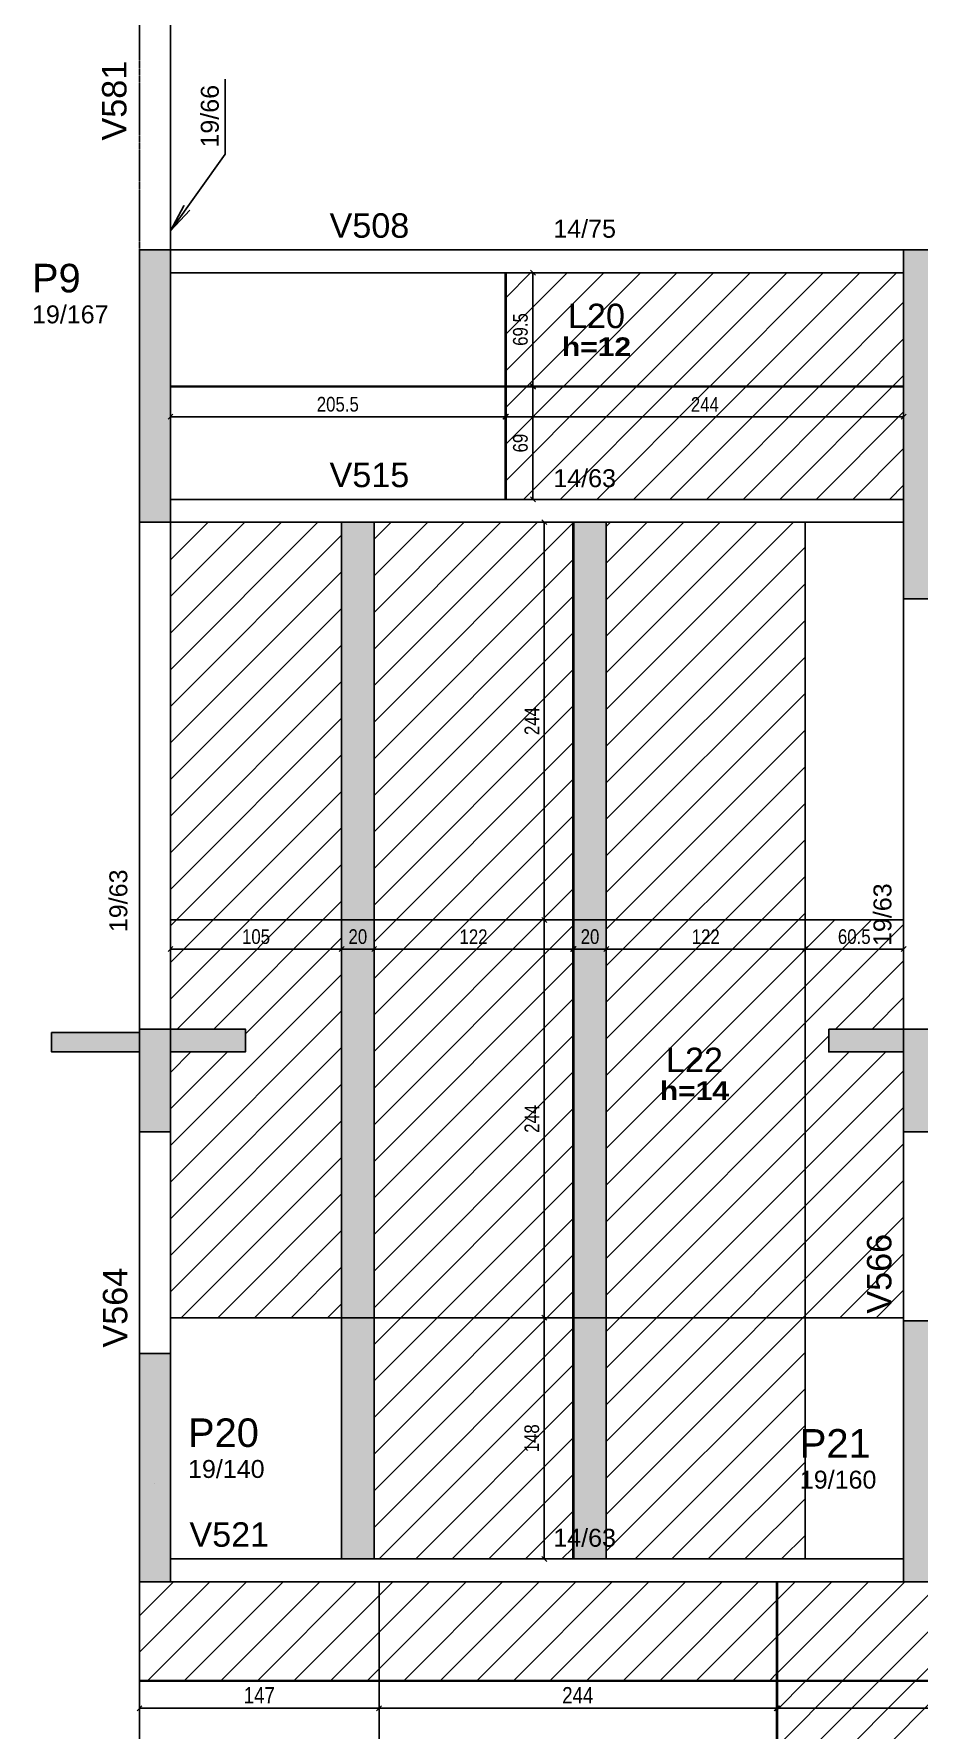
# Model space of a CAD drawing. Extents: x 4150 to 8661, y -614 to 3008.
# Drawn here: x 4947 to 5490, y 1260 to 2300 of the extents above; entities that cross this region are included whole.
import ezdxf

# ---------------------------------------------------------------- set-up
doc = ezdxf.new("R2010")
doc.units = 0
doc.header["$PDMODE"] = 34
doc.linetypes.add('ESTILO_TQS_0002', pattern=[0.4, 0.1, -0.3])
doc.linetypes.add('ESTILO_TQS_0006', pattern=[0.3, 0.2, -0.1])
for name, color, linetype in [('COTA', 241, 'Continuous'), ('MTH-COTAS7', 31, 'Continuous'), ('MTH-DIM-PILAR', 3, 'Continuous'), ('MTH-DIM-VIGA', 3, 'Continuous'), ('MTH-FACE-VIGA', 7, 'Continuous'), ('MTH-LINHA-SEÇÃO', 16, 'Continuous'), ('MTH-PILAR-SEGUE', 5, 'Continuous'), ('MTH-SOMBRA21', 150, 'Continuous'), ('MTH-SOMBRA25', 253, 'Continuous'), ('MTH-TIT1-PILAR', 5, 'Continuous'), ('MTH-TIT1-VIGA', 5, 'Continuous'), ('MTH-TXT-NEGRITO', 5, 'Continuous'), ('MTH-VIGA-INVERTIDA', 7, 'ESTILO_TQS_0002'), ('Painéis', 200, 'Continuous')]:
    doc.layers.add(name, color=color, linetype=linetype)
doc.layers.add('Hachura', color=251, linetype='Continuous', lineweight=9)
doc.styles.add('COTA TECNICA', font='techl___.ttf', dxfattribs={"height": 10})
doc.styles.add('COTA TECNICA-50', font='techl___.ttf', dxfattribs={"height": 9})
doc.styles.add('TQS_ARIAL', font='arial.ttf')
doc.styles.add('TQS_ARIAL_BLACK', font='ariblk.ttf')
doc.dimstyles.new('COTA PAINEL-50', dxfattribs={"dimtxt": 9, "dimasz": 3, "dimexe": 3, "dimexo": 3, "dimgap": 3, "dimtad": 1, "dimdec": 1, "dimzin": 12, "dimdsep": 46, "dimtxsty": 'COTA TECNICA-50', "dimblk1": 'OBLIQUE', "dimblk2": 'OBLIQUE', "dimsah": 1, "dimcen": 0.9, "dimclrd": 4, "dimclre": 4, "dimclrt": 240, "dimadec": 1, "dimazin": 3, "dimtfac": 1, "dimtdec": 1, "dimtmove": 0, "dimatfit": 3, "dimfxl": 1, "dimtolj": 1, "dimtzin": 12, "dimarcsym": 0})
doc.dimstyles.new('PAINEL', dxfattribs={"dimtxt": 10, "dimasz": 3, "dimexe": 3, "dimexo": 3, "dimgap": 3, "dimtad": 1, "dimdec": 1, "dimzin": 12, "dimdsep": 46, "dimtxsty": 'COTA TECNICA', "dimblk1": 'OBLIQUE', "dimblk2": 'OBLIQUE', "dimsah": 1, "dimcen": 0.9, "dimclrd": 4, "dimclre": 4, "dimclrt": 240, "dimadec": 1, "dimazin": 3, "dimtfac": 1, "dimtdec": 1, "dimtmove": 0, "dimatfit": 3, "dimfxl": 1, "dimtolj": 1, "dimtzin": 12, "dimarcsym": 0})

# ---------------------------------------------------------------- blocks, each defined once
blk = doc.blocks.new('_Oblique')
at = {"color": 0, "linetype": 'ByBlock', "lineweight": -2}
blk.add_line((-0.5, -0.5), (0.5, 0.5), dxfattribs=at)
blk = doc.blocks.new('*D244')
at = {"layer": 'COTA', "color": 4, "lineweight": -2, "transparency": 16777216}
for p, q in [((5030.9, 2080.8), (5030.9, 2062.5)), ((5236.4, 2080.8), (5236.4, 2062.5)), ((5030.9, 2065.5), (5236.4, 2065.5))]:
    blk.add_line(p, q, dxfattribs=at)
at = {"layer": 'Defpoints', "color": 0, "transparency": 16777216}
for p in [(5030.9, 2083.8), (5236.4, 2083.8), (5236.4, 2065.5)]:
    blk.add_point(p, dxfattribs=at)
at = {"layer": 'COTA', "color": 4, "lineweight": -2, "transparency": 16777216, "xscale": 3, "yscale": 3, "zscale": 3, "rotation": 180}
blk.add_blockref('_Oblique', (5030.9, 2065.5), dxfattribs=at)
at = {"layer": 'COTA', "color": 4, "lineweight": -2, "transparency": 16777216, "xscale": 3, "yscale": 3, "zscale": 3}
blk.add_blockref('_Oblique', (5236.4, 2065.5), dxfattribs=at)
at = {"layer": 'COTA', "color": 240, "transparency": 16777216, "insert": (5133.6, 2073.1), "char_height": 9, "attachment_point": 5, "style": 'COTA TECNICA-50'}
blk.add_mtext('\\A1;205.5', dxfattribs=at)
blk = doc.blocks.new('*D245')
at = {"layer": 'COTA', "color": 4, "lineweight": -2, "transparency": 16777216}
for p, q in [((5236.9, 2080.8), (5236.9, 2062.5)), ((5480.9, 2080.8), (5480.9, 2062.5)), ((5236.9, 2065.5), (5480.9, 2065.5))]:
    blk.add_line(p, q, dxfattribs=at)
at = {"layer": 'Defpoints', "color": 0, "transparency": 16777216}
for p in [(5236.9, 2083.8), (5480.9, 2083.8), (5480.9, 2065.5)]:
    blk.add_point(p, dxfattribs=at)
at = {"layer": 'COTA', "color": 4, "lineweight": -2, "transparency": 16777216, "xscale": 3, "yscale": 3, "zscale": 3, "rotation": 180}
blk.add_blockref('_Oblique', (5236.9, 2065.5), dxfattribs=at)
at = {"layer": 'COTA', "color": 4, "lineweight": -2, "transparency": 16777216, "xscale": 3, "yscale": 3, "zscale": 3}
blk.add_blockref('_Oblique', (5480.9, 2065.5), dxfattribs=at)
at = {"layer": 'COTA', "color": 240, "transparency": 16777216, "insert": (5358.9, 2073), "char_height": 9, "attachment_point": 5, "style": 'COTA TECNICA-50'}
blk.add_mtext('\\A1;244', dxfattribs=at)
blk = doc.blocks.new('*D246')
at = {"layer": 'COTA', "color": 4, "lineweight": -2, "transparency": 16777216}
for p, q in [((5239.9, 2083.8), (5256.4, 2083.8)), ((5253.4, 2014.8), (5253.4, 2083.8)), ((5239.9, 2014.8), (5256.4, 2014.8))]:
    blk.add_line(p, q, dxfattribs=at)
at = {"layer": 'Defpoints', "color": 0, "transparency": 16777216}
for p in [(5236.9, 2083.8), (5253.4, 2083.8), (5236.9, 2014.8)]:
    blk.add_point(p, dxfattribs=at)
at = {"layer": 'COTA', "color": 4, "lineweight": -2, "transparency": 16777216, "xscale": 3, "yscale": 3, "zscale": 3}
for p, rotation in [((5253.4, 2083.8), 90), ((5253.4, 2014.8), 270)]:
    blk.add_blockref('_Oblique', p, dxfattribs=dict(at, rotation=rotation))
at = {"layer": 'COTA', "color": 240, "transparency": 16777216, "insert": (5245.7, 2049.3), "char_height": 9, "attachment_point": 5, "rotation": 90, "style": 'COTA TECNICA-50'}
blk.add_mtext('\\A1;69', dxfattribs=at)
blk = doc.blocks.new('*D247')
at = {"layer": 'COTA', "color": 4, "lineweight": -2, "transparency": 16777216}
for p, q in [((5239.9, 2153.8), (5256.4, 2153.8)), ((5253.4, 2084.3), (5253.4, 2153.8)), ((5239.9, 2084.3), (5256.4, 2084.3))]:
    blk.add_line(p, q, dxfattribs=at)
at = {"layer": 'Defpoints', "color": 0, "transparency": 16777216}
for p in [(5236.9, 2153.8), (5253.4, 2153.8), (5236.9, 2084.3)]:
    blk.add_point(p, dxfattribs=at)
at = {"layer": 'COTA', "color": 4, "lineweight": -2, "transparency": 16777216, "xscale": 3, "yscale": 3, "zscale": 3}
for p, rotation in [((5253.4, 2153.8), 90), ((5253.4, 2084.3), 270)]:
    blk.add_blockref('_Oblique', p, dxfattribs=dict(at, rotation=rotation))
at = {"layer": 'COTA', "color": 240, "transparency": 16777216, "insert": (5245.7, 2119), "char_height": 9, "attachment_point": 5, "rotation": 90, "style": 'COTA TECNICA-50'}
blk.add_mtext('\\A1;69.5', dxfattribs=at)
blk = doc.blocks.new('*D248')
at = {"layer": 'COTA', "color": 4, "lineweight": -2, "transparency": 16777216}
for p, q in [((5420.4, 1753.8), (5420.4, 1735.9)), ((5480.9, 1753.8), (5480.9, 1735.9)), ((5480.9, 1738.9), (5420.4, 1738.9))]:
    blk.add_line(p, q, dxfattribs=at)
at = {"layer": 'Defpoints', "color": 0, "transparency": 16777216}
for p in [(5420.4, 1756.8), (5480.9, 1756.8), (5420.4, 1738.9)]:
    blk.add_point(p, dxfattribs=at)
at = {"layer": 'COTA', "color": 4, "lineweight": -2, "transparency": 16777216, "xscale": 3, "yscale": 3, "zscale": 3, "rotation": 180}
blk.add_blockref('_Oblique', (5420.4, 1738.9), dxfattribs=at)
at = {"layer": 'COTA', "color": 4, "lineweight": -2, "transparency": 16777216, "xscale": 3, "yscale": 3, "zscale": 3}
blk.add_blockref('_Oblique', (5480.9, 1738.9), dxfattribs=at)
at = {"layer": 'COTA', "color": 240, "transparency": 16777216, "insert": (5450.6, 1746.5), "char_height": 9, "attachment_point": 5, "style": 'COTA TECNICA-50'}
blk.add_mtext('\\A1;60.5', dxfattribs=at)
blk = doc.blocks.new('*D249')
at = {"layer": 'COTA', "color": 4, "lineweight": -2, "transparency": 16777216}
for p, q in [((5298.4, 1753.8), (5298.4, 1735.9)), ((5420.4, 1753.8), (5420.4, 1735.9)), ((5420.4, 1738.9), (5298.4, 1738.9))]:
    blk.add_line(p, q, dxfattribs=at)
at = {"layer": 'Defpoints', "color": 0, "transparency": 16777216}
for p in [(5298.4, 1756.8), (5420.4, 1756.8), (5298.4, 1738.9)]:
    blk.add_point(p, dxfattribs=at)
at = {"layer": 'COTA', "color": 4, "lineweight": -2, "transparency": 16777216, "xscale": 3, "yscale": 3, "zscale": 3, "rotation": 180}
blk.add_blockref('_Oblique', (5298.4, 1738.9), dxfattribs=at)
at = {"layer": 'COTA', "color": 4, "lineweight": -2, "transparency": 16777216, "xscale": 3, "yscale": 3, "zscale": 3}
blk.add_blockref('_Oblique', (5420.4, 1738.9), dxfattribs=at)
at = {"layer": 'COTA', "color": 240, "transparency": 16777216, "insert": (5359.4, 1746.5), "char_height": 9, "attachment_point": 5, "style": 'COTA TECNICA-50'}
blk.add_mtext('\\A1;122', dxfattribs=at)
blk = doc.blocks.new('*D250')
at = {"layer": 'COTA', "color": 4, "lineweight": -2, "transparency": 16777216}
for p, q in [((5278.4, 1753.8), (5278.4, 1735.9)), ((5298.4, 1753.8), (5298.4, 1735.9)), ((5298.4, 1738.9), (5278.4, 1738.9))]:
    blk.add_line(p, q, dxfattribs=at)
at = {"layer": 'Defpoints', "color": 0, "transparency": 16777216}
for p in [(5278.4, 1756.8), (5298.4, 1756.8), (5278.4, 1738.9)]:
    blk.add_point(p, dxfattribs=at)
at = {"layer": 'COTA', "color": 4, "lineweight": -2, "transparency": 16777216, "xscale": 3, "yscale": 3, "zscale": 3, "rotation": 180}
blk.add_blockref('_Oblique', (5278.4, 1738.9), dxfattribs=at)
at = {"layer": 'COTA', "color": 4, "lineweight": -2, "transparency": 16777216, "xscale": 3, "yscale": 3, "zscale": 3}
blk.add_blockref('_Oblique', (5298.4, 1738.9), dxfattribs=at)
at = {"layer": 'COTA', "color": 240, "transparency": 16777216, "insert": (5288.4, 1746.5), "char_height": 9, "attachment_point": 5, "style": 'COTA TECNICA-50'}
blk.add_mtext('\\A1;20', dxfattribs=at)
blk = doc.blocks.new('*D251')
at = {"layer": 'COTA', "color": 4, "lineweight": -2, "transparency": 16777216}
for p, q in [((5155.9, 1753.8), (5155.9, 1735.9)), ((5277.9, 1753.8), (5277.9, 1735.9)), ((5277.9, 1738.9), (5155.9, 1738.9))]:
    blk.add_line(p, q, dxfattribs=at)
at = {"layer": 'Defpoints', "color": 0, "transparency": 16777216}
for p in [(5155.9, 1756.8), (5277.9, 1756.8), (5155.9, 1738.9)]:
    blk.add_point(p, dxfattribs=at)
at = {"layer": 'COTA', "color": 4, "lineweight": -2, "transparency": 16777216, "xscale": 3, "yscale": 3, "zscale": 3, "rotation": 180}
blk.add_blockref('_Oblique', (5155.9, 1738.9), dxfattribs=at)
at = {"layer": 'COTA', "color": 4, "lineweight": -2, "transparency": 16777216, "xscale": 3, "yscale": 3, "zscale": 3}
blk.add_blockref('_Oblique', (5277.9, 1738.9), dxfattribs=at)
at = {"layer": 'COTA', "color": 240, "transparency": 16777216, "insert": (5216.9, 1746.5), "char_height": 9, "attachment_point": 5, "style": 'COTA TECNICA-50'}
blk.add_mtext('\\A1;122', dxfattribs=at)
blk = doc.blocks.new('*D252')
at = {"layer": 'COTA', "color": 4, "lineweight": -2, "transparency": 16777216}
for p, q in [((5135.9, 1753.8), (5135.9, 1735.9)), ((5155.9, 1753.8), (5155.9, 1735.9)), ((5155.9, 1738.9), (5135.9, 1738.9))]:
    blk.add_line(p, q, dxfattribs=at)
at = {"layer": 'Defpoints', "color": 0, "transparency": 16777216}
for p in [(5135.9, 1756.8), (5155.9, 1756.8), (5135.9, 1738.9)]:
    blk.add_point(p, dxfattribs=at)
at = {"layer": 'COTA', "color": 4, "lineweight": -2, "transparency": 16777216, "xscale": 3, "yscale": 3, "zscale": 3, "rotation": 180}
blk.add_blockref('_Oblique', (5135.9, 1738.9), dxfattribs=at)
at = {"layer": 'COTA', "color": 4, "lineweight": -2, "transparency": 16777216, "xscale": 3, "yscale": 3, "zscale": 3}
blk.add_blockref('_Oblique', (5155.9, 1738.9), dxfattribs=at)
at = {"layer": 'COTA', "color": 240, "transparency": 16777216, "insert": (5145.9, 1746.5), "char_height": 9, "attachment_point": 5, "style": 'COTA TECNICA-50'}
blk.add_mtext('\\A1;20', dxfattribs=at)
blk = doc.blocks.new('*D253')
at = {"layer": 'COTA', "color": 4, "lineweight": -2, "transparency": 16777216}
for p, q in [((5030.9, 1753.8), (5030.9, 1735.9)), ((5135.9, 1753.8), (5135.9, 1735.9)), ((5135.9, 1738.9), (5030.9, 1738.9))]:
    blk.add_line(p, q, dxfattribs=at)
at = {"layer": 'Defpoints', "color": 0, "transparency": 16777216}
for p in [(5030.9, 1756.8), (5135.9, 1756.8), (5030.9, 1738.9)]:
    blk.add_point(p, dxfattribs=at)
at = {"layer": 'COTA', "color": 4, "lineweight": -2, "transparency": 16777216, "xscale": 3, "yscale": 3, "zscale": 3, "rotation": 180}
blk.add_blockref('_Oblique', (5030.9, 1738.9), dxfattribs=at)
at = {"layer": 'COTA', "color": 4, "lineweight": -2, "transparency": 16777216, "xscale": 3, "yscale": 3, "zscale": 3}
blk.add_blockref('_Oblique', (5135.9, 1738.9), dxfattribs=at)
at = {"layer": 'COTA', "color": 240, "transparency": 16777216, "insert": (5083.4, 1746.5), "char_height": 9, "attachment_point": 5, "style": 'COTA TECNICA-50'}
blk.add_mtext('\\A1;105', dxfattribs=at)
blk = doc.blocks.new('*D254')
at = {"layer": 'COTA', "color": 4, "lineweight": -2, "transparency": 16777216}
for p, q in [((5274.9, 1512.8), (5257.3, 1512.8)), ((5260.3, 1364.8), (5260.3, 1512.8)), ((5274.9, 1364.8), (5257.3, 1364.8))]:
    blk.add_line(p, q, dxfattribs=at)
at = {"layer": 'Defpoints', "color": 0, "transparency": 16777216}
for p in [(5260.3, 1512.8), (5277.9, 1512.8), (5277.9, 1364.8)]:
    blk.add_point(p, dxfattribs=at)
at = {"layer": 'COTA', "color": 4, "lineweight": -2, "transparency": 16777216, "xscale": 3, "yscale": 3, "zscale": 3}
for p, rotation in [((5260.3, 1512.8), 90), ((5260.3, 1364.8), 270)]:
    blk.add_blockref('_Oblique', p, dxfattribs=dict(at, rotation=rotation))
at = {"layer": 'COTA', "color": 240, "transparency": 16777216, "insert": (5252.7, 1438.8), "char_height": 9, "attachment_point": 5, "rotation": 90, "style": 'COTA TECNICA-50'}
blk.add_mtext('\\A1;148', dxfattribs=at)
blk = doc.blocks.new('*D255')
at = {"layer": 'COTA', "color": 4, "lineweight": -2, "transparency": 16777216}
for p, q in [((5260.3, 1512.8), (5260.3, 1756.8)), ((5274.9, 1512.8), (5257.3, 1512.8))]:
    blk.add_line(p, q, dxfattribs=at)
at = {"layer": 'Defpoints', "color": 0, "transparency": 16777216}
for p in [(5260.3, 1756.8), (5260.3, 1756.8), (5277.9, 1512.8)]:
    blk.add_point(p, dxfattribs=at)
at = {"layer": 'COTA', "color": 4, "lineweight": -2, "transparency": 16777216, "xscale": 3, "yscale": 3, "zscale": 3}
for p, rotation in [((5260.3, 1756.8), 90), ((5260.3, 1512.8), 270)]:
    blk.add_blockref('_Oblique', p, dxfattribs=dict(at, rotation=rotation))
at = {"layer": 'COTA', "color": 240, "transparency": 16777216, "insert": (5252.7, 1634.8), "char_height": 9, "attachment_point": 5, "rotation": 90, "style": 'COTA TECNICA-50'}
blk.add_mtext('\\A1;244', dxfattribs=at)
blk = doc.blocks.new('*D256')
at = {"layer": 'COTA', "color": 4, "lineweight": -2, "transparency": 16777216}
blk.add_line((5260.3, 1756.8), (5260.3, 2000.8), dxfattribs=at)
at = {"layer": 'Defpoints', "color": 0, "transparency": 16777216}
for p in [(5260.3, 2000.8), (5260.3, 2000.8), (5260.3, 1756.8)]:
    blk.add_point(p, dxfattribs=at)
at = {"layer": 'COTA', "color": 4, "lineweight": -2, "transparency": 16777216, "xscale": 3, "yscale": 3, "zscale": 3}
for p, rotation in [((5260.3, 2000.8), 90), ((5260.3, 1756.8), 270)]:
    blk.add_blockref('_Oblique', p, dxfattribs=dict(at, rotation=rotation))
at = {"layer": 'COTA', "color": 240, "transparency": 16777216, "insert": (5252.7, 1878.8), "char_height": 9, "attachment_point": 5, "rotation": 90, "style": 'COTA TECNICA-50'}
blk.add_mtext('\\A1;244', dxfattribs=at)
blk = doc.blocks.new('*D257')
at = {"layer": 'COTA', "color": 4, "lineweight": -2, "transparency": 16777216}
for p, q in [((5011.9, 1286.8), (5011.9, 1270.2)), ((5158.9, 1286.8), (5158.9, 1270.2)), ((5011.9, 1273.2), (5158.9, 1273.2))]:
    blk.add_line(p, q, dxfattribs=at)
at = {"layer": 'Defpoints', "color": 0, "transparency": 16777216}
for p in [(5011.9, 1289.8), (5158.9, 1289.8), (5158.9, 1273.2)]:
    blk.add_point(p, dxfattribs=at)
at = {"layer": 'COTA', "color": 4, "lineweight": -2, "transparency": 16777216, "xscale": 3, "yscale": 3, "zscale": 3, "rotation": 180}
blk.add_blockref('_Oblique', (5011.9, 1273.2), dxfattribs=at)
at = {"layer": 'COTA', "color": 4, "lineweight": -2, "transparency": 16777216, "xscale": 3, "yscale": 3, "zscale": 3}
blk.add_blockref('_Oblique', (5158.9, 1273.2), dxfattribs=at)
at = {"layer": 'COTA', "color": 240, "transparency": 16777216, "insert": (5085.4, 1281.2), "char_height": 10, "attachment_point": 5, "style": 'COTA TECNICA'}
blk.add_mtext('\\A1;147', dxfattribs=at)
blk = doc.blocks.new('*D258')
at = {"layer": 'COTA', "color": 4, "lineweight": -2, "transparency": 16777216}
for p, q in [((5158.9, 1286.8), (5158.9, 1270.2)), ((5402.9, 1286.8), (5402.9, 1270.2)), ((5158.9, 1273.2), (5402.9, 1273.2))]:
    blk.add_line(p, q, dxfattribs=at)
at = {"layer": 'Defpoints', "color": 0, "transparency": 16777216}
for p in [(5158.9, 1289.8), (5402.9, 1289.8), (5402.9, 1273.2)]:
    blk.add_point(p, dxfattribs=at)
at = {"layer": 'COTA', "color": 4, "lineweight": -2, "transparency": 16777216, "xscale": 3, "yscale": 3, "zscale": 3, "rotation": 180}
blk.add_blockref('_Oblique', (5158.9, 1273.2), dxfattribs=at)
at = {"layer": 'COTA', "color": 4, "lineweight": -2, "transparency": 16777216, "xscale": 3, "yscale": 3, "zscale": 3}
blk.add_blockref('_Oblique', (5402.9, 1273.2), dxfattribs=at)
at = {"layer": 'COTA', "color": 240, "transparency": 16777216, "insert": (5280.9, 1281.2), "char_height": 10, "attachment_point": 5, "style": 'COTA TECNICA'}
blk.add_mtext('\\A1;244', dxfattribs=at)
blk = doc.blocks.new('*D259')
at = {"layer": 'COTA', "color": 4, "lineweight": -2, "transparency": 16777216}
for p, q in [((5403.4, 1286.8), (5403.4, 1270.2)), ((5647.4, 1284.8), (5647.4, 1270.2)), ((5403.4, 1273.2), (5647.4, 1273.2))]:
    blk.add_line(p, q, dxfattribs=at)
at = {"layer": 'Defpoints', "color": 0, "transparency": 16777216}
for p in [(5403.4, 1289.8), (5647.4, 1287.8), (5647.4, 1273.2)]:
    blk.add_point(p, dxfattribs=at)
at = {"layer": 'COTA', "color": 4, "lineweight": -2, "transparency": 16777216, "xscale": 3, "yscale": 3, "zscale": 3, "rotation": 180}
blk.add_blockref('_Oblique', (5403.4, 1273.2), dxfattribs=at)
at = {"layer": 'COTA', "color": 4, "lineweight": -2, "transparency": 16777216, "xscale": 3, "yscale": 3, "zscale": 3}
blk.add_blockref('_Oblique', (5647.4, 1273.2), dxfattribs=at)
at = {"layer": 'COTA', "color": 240, "transparency": 16777216, "insert": (5525.4, 1281.2), "char_height": 10, "attachment_point": 5, "style": 'COTA TECNICA'}
blk.add_mtext('\\A1;244', dxfattribs=at)

msp = doc.modelspace()

# ---------------------------------------------------------------- hatches: boundary and pattern name
at = {"layer": 'Hachura', "linetype": 'ByBlock'}
h = msp.add_hatch(dxfattribs=at)
h.set_pattern_fill('ANSI31', color=256, scale=5)
h.paths.add_polyline_path([(5236.89, 2153.78), (5236.89, 2084.28), (5480.89, 2084.28), (5480.89, 2153.78)])
h.paths.add_polyline_path([(5480.89, 2014.78), (5480.89, 2083.78), (5236.89, 2083.78), (5236.89, 2014.78)])
h = msp.add_hatch(dxfattribs=at)
h.set_pattern_fill('ANSI31', color=256, scale=5)
h.paths.add_polyline_path([(5030.89, 1756.78), (5135.89, 1756.78), (5135.89, 2000.78), (5030.89, 2000.78)])
h.paths.add_polyline_path([(5135.89, 1756.78), (5030.89, 1756.78), (5030.89, 1689.84), (5076.89, 1689.84), (5076.89, 1675.84), (5030.89, 1675.84), (5030.89, 1626.84), (5030.89, 1512.78), (5135.89, 1512.78)])
h.paths.add_polyline_path([(5155.89, 1512.78), (5277.89, 1512.78), (5277.89, 1756.78), (5155.89, 1756.78)])
h.paths.add_polyline_path([(5277.89, 2000.78), (5155.89, 2000.78), (5155.89, 1756.78), (5277.89, 1756.78)])
h.paths.add_polyline_path([(5420.39, 2000.78), (5298.39, 2000.78), (5298.39, 1756.78), (5420.39, 1756.78)])
h.paths.add_polyline_path([(5298.39, 1512.78), (5420.39, 1512.78), (5420.39, 1756.78), (5298.39, 1756.78)])
h.paths.add_polyline_path([(5480.89, 1675.84), (5434.89, 1675.84), (5434.89, 1689.84), (5480.89, 1689.84), (5480.89, 1756.78), (5420.39, 1756.78), (5420.39, 1512.78), (5480.89, 1512.78)])
h.paths.add_polyline_path([(5298.39, 1364.78), (5420.39, 1364.78), (5420.39, 1512.78), (5298.39, 1512.78)])
h.paths.add_polyline_path([(5155.89, 1512.78), (5155.89, 1364.78), (5277.89, 1364.78), (5277.89, 1512.78)])
at = {"layer": 'Hachura'}
h = msp.add_hatch(color=256, dxfattribs=at)
h.dxf.hatch_style = 1
h.paths.add_polyline_path([(5278.39, 2000.78), (5298.39, 2000.78), (5298.39, 1756.78), (5278.39, 1756.78)])
h.paths.add_polyline_path([(5278.39, 1756.78), (5298.39, 1756.78), (5298.39, 1512.78), (5278.39, 1512.78)])
h.paths.add_polyline_path([(5278.39, 1512.78), (5298.39, 1512.78), (5298.39, 1364.78), (5278.39, 1364.78)])
h.paths.add_polyline_path([(5135.89, 1512.78), (5155.89, 1512.78), (5155.89, 1364.78), (5135.89, 1364.78)])
h.paths.add_polyline_path([(5135.89, 1756.78), (5155.89, 1756.78), (5155.89, 1512.78), (5135.89, 1512.78)])
h.paths.add_polyline_path([(5135.89, 2000.78), (5155.89, 2000.78), (5155.89, 1756.78), (5135.89, 1756.78)])
at = {"layer": 'Hachura', "linetype": 'ByBlock'}
h = msp.add_hatch(dxfattribs=at)
h.set_pattern_fill('ANSI31', color=256, scale=5)
h.paths.add_polyline_path([(5158.89, 1290.28), (5158.89, 1350.78), (5030.89, 1350.78), (5011.89, 1350.78), (5011.89, 1290.28)])
h.paths.add_polyline_path([(5402.89, 1290.28), (5402.89, 1350.78), (5158.89, 1350.78), (5158.89, 1290.28)])
h.paths.add_polyline_path([(5647.39, 1290.28), (5647.39, 1350.78), (5499.89, 1350.78), (5480.89, 1350.78), (5403.39, 1350.78), (5403.39, 1290.28)])
h.paths.add_polyline_path([(5403.39, 1289.78), (5403.39, 1224.78), (5480.89, 1224.78), (5499.89, 1224.78), (5647.39, 1224.78), (5647.39, 1289.78)])
h.paths.add_polyline_path([(5647.39, 1289.78), (5647.39, 1224.78), (5891.39, 1224.78), (5891.39, 1289.78)])
h.paths.add_polyline_path([(5891.39, 1290.28), (5891.39, 1350.78), (5647.39, 1350.78), (5647.39, 1290.28)])
h.paths.add_polyline_path([(5891.39, 1350.78), (5891.39, 1290.28), (6135.39, 1290.28), (6135.39, 1350.78)])
h.paths.add_polyline_path([(5891.39, 1289.78), (5891.39, 1224.78), (6135.39, 1224.78), (6135.39, 1289.78)])
h.paths.add_polyline_path([(6135.39, 1224.78), (6200.89, 1224.78), (6219.89, 1224.78), (6379.39, 1224.78), (6379.39, 1278.28), (6379.39, 1289.78), (6135.39, 1289.78)])
h.paths.add_polyline_path([(6379.39, 1290.28), (6379.39, 1297.28), (6379.39, 1350.78), (6219.89, 1350.78), (6200.89, 1350.78), (6135.39, 1350.78), (6135.39, 1290.28)])

# ---------------------------------------------------------------- linework, layer by layer
at = {"layer": 'MTH-COTAS7', "linetype": 'Continuous'}
msp.add_lwpolyline([(5064.55, 2272.57), (5064.55, 2226.61), (5030.89, 2179.43), (5039.11, 2194.88), (5030.89, 2179.43), (5042.83, 2192.23)], dxfattribs=at)
at = {"layer": 'MTH-FACE-VIGA', "linetype": 'Continuous'}
for p, q in [((5030.89, 2167.78), (5030.89, 2540.28)), ((5030.89, 2178.1), (5030.89, 2199.82)), ((5030.89, 2167.78), (5030.89, 2178.1)), ((5480.89, 2167.78), (5030.89, 2167.78)), ((5030.89, 2153.78), (5480.89, 2153.78)), ((5480.89, 2014.78), (5030.89, 2014.78)), ((5011.89, 2000.78), (5011.89, 1490.78)), ((5030.89, 2000.78), (5480.89, 2000.78)), ((5030.89, 1490.78), (5030.89, 2000.78)), ((5480.89, 1953.78), (5480.89, 1510.78)), ((5480.89, 1364.78), (5030.89, 1364.78)), ((5030.89, 1350.78), (5480.89, 1350.78))]:
    msp.add_line(p, q, dxfattribs=at)
at = {"layer": 'MTH-LINHA-SEÇÃO', "linetype": 'Continuous'}
for points in [[(4957.89, 1687.84), (5011.89, 1687.84), (5011.89, 1675.84), (4957.89, 1675.84), (4957.89, 1687.84)], [(5030.89, 1626.84), (5030.89, 1689.84), (5011.89, 1689.84), (5011.89, 1626.84), (5030.89, 1626.84)], [(5030.89, 1689.84), (5076.89, 1689.84), (5076.89, 1675.84), (5030.89, 1675.84), (5030.89, 1689.84)], [(5434.89, 1689.84), (5480.89, 1689.84), (5480.89, 1675.84), (5434.89, 1675.84), (5434.89, 1689.84)], [(5499.89, 1626.84), (5499.89, 1689.84), (5480.89, 1689.84), (5480.89, 1626.84), (5499.89, 1626.84)]]:
    msp.add_lwpolyline(points, dxfattribs=at)
at = {"layer": 'MTH-PILAR-SEGUE', "linetype": 'Continuous'}
msp.add_line((5021.39, 1410.78), (5021.39, 1410.78), dxfattribs=at)
for points in [[(5011.89, 2000.78), (5030.89, 2000.78), (5030.89, 2167.78), (5011.89, 2167.78), (5011.89, 2000.78)], [(5480.89, 1953.78), (5499.89, 1953.78), (5499.89, 2167.78), (5480.89, 2167.78), (5480.89, 1953.78)], [(5480.89, 1350.78), (5499.89, 1350.78), (5499.89, 1510.78), (5480.89, 1510.78), (5480.89, 1350.78)], [(5011.89, 1350.78), (5030.89, 1350.78), (5030.89, 1490.78), (5011.89, 1490.78), (5011.89, 1350.78)]]:
    msp.add_lwpolyline(points, dxfattribs=at)
at = {"layer": 'MTH-SOMBRA21', "linetype": 'Continuous'}
for points in [[(4957.89, 1687.84), (5011.89, 1687.84), (5011.89, 1675.84)], [(4957.89, 1687.84), (5011.89, 1675.84), (4957.89, 1675.84)], [(4957.89, 1687.84), (4957.89, 1675.84), (4957.89, 1687.84)], [(5030.89, 1626.84), (5030.89, 1689.84), (5011.89, 1689.84)], [(5030.89, 1626.84), (5011.89, 1689.84), (5011.89, 1626.84)], [(5030.89, 1689.84), (5076.89, 1689.84), (5076.89, 1675.84)], [(5030.89, 1689.84), (5076.89, 1675.84), (5030.89, 1675.84)], [(5030.89, 1689.84), (5030.89, 1675.84), (5030.89, 1689.84)], [(5434.89, 1689.84), (5480.89, 1689.84), (5480.89, 1675.84)], [(5434.89, 1689.84), (5480.89, 1675.84), (5434.89, 1675.84)], [(5434.89, 1689.84), (5434.89, 1675.84), (5434.89, 1689.84)], [(5499.89, 1626.84), (5499.89, 1689.84), (5480.89, 1689.84)], [(5499.89, 1626.84), (5480.89, 1689.84), (5480.89, 1626.84)], [(5030.89, 1626.84), (5011.89, 1626.84), (5030.89, 1626.84)], [(5499.89, 1626.84), (5480.89, 1626.84), (5499.89, 1626.84)]]:
    msp.add_solid(points, dxfattribs=at)
at = {"layer": 'MTH-SOMBRA25', "linetype": 'Continuous'}
for points in [[(5011.89, 2000.78), (5030.89, 2000.78), (5030.89, 2167.78)], [(5011.89, 2000.78), (5030.89, 2167.78), (5011.89, 2167.78)], [(5011.89, 2000.78), (5011.89, 2167.78), (5011.89, 2000.78)], [(5480.89, 1953.78), (5499.89, 1953.78), (5499.89, 2167.78)], [(5480.89, 1953.78), (5499.89, 2167.78), (5480.89, 2167.78)], [(5480.89, 1953.78), (5480.89, 2167.78), (5480.89, 1953.78)], [(5480.89, 1350.78), (5499.89, 1350.78), (5499.89, 1510.78)], [(5480.89, 1350.78), (5499.89, 1510.78), (5480.89, 1510.78)], [(5480.89, 1350.78), (5480.89, 1510.78), (5480.89, 1350.78)], [(5011.89, 1350.78), (5030.89, 1350.78), (5030.89, 1490.78)], [(5011.89, 1350.78), (5030.89, 1490.78), (5011.89, 1490.78)], [(5011.89, 1350.78), (5011.89, 1490.78), (5011.89, 1350.78)]]:
    msp.add_solid(points, dxfattribs=at)
at = {"layer": 'MTH-VIGA-INVERTIDA', "linetype": 'ESTILO_TQS_0006'}
for p, q in [((5011.89, 2210.81), (5011.89, 2561.28)), ((5011.89, 2167.78), (5011.89, 2210.81))]:
    msp.add_line(p, q, dxfattribs=at)
at = {"layer": 'Painéis'}
for p, q in [((5236.39, 2153.78), (5236.39, 2014.78)), ((5236.89, 2153.78), (5236.89, 2014.78)), ((5480.89, 2084.28), (5030.89, 2084.28)), ((5480.89, 2083.78), (5030.89, 2083.78)), ((5135.89, 1364.78), (5135.89, 2000.78)), ((5155.89, 1364.78), (5155.89, 2000.78)), ((5277.89, 1364.78), (5277.89, 2000.78)), ((5278.39, 1364.78), (5278.39, 2000.78)), ((5298.39, 1364.78), (5298.39, 2000.78)), ((5420.39, 1364.78), (5420.39, 2000.78)), ((5480.89, 1756.78), (5030.89, 1756.78)), ((5480.89, 1512.78), (5030.89, 1512.78)), ((5011.89, 1229.78), (5011.89, 1350.78)), ((5158.89, 1350.78), (5158.89, 1229.78)), ((5402.89, 1350.78), (5402.89, 1224.78)), ((5403.39, 1350.78), (5403.39, 1224.78)), ((5011.89, 1290.28), (6379.39, 1290.28)), ((5011.89, 1289.78), (6379.39, 1289.78))]:
    msp.add_line(p, q, dxfattribs=at)

# ---------------------------------------------------------------- texts
at = {"layer": 'MTH-DIM-PILAR', "linetype": 'Continuous', "style": 'TQS_ARIAL'}
for s, p in [('19/167', (4945.89, 2122.78)), ('19/140', (5041.66, 1414.49)), ('19/160', (5417.2, 1407.94))]:
    msp.add_text(s, height=11, dxfattribs=at).set_placement(p)
at = {"layer": 'MTH-DIM-VIGA', "linetype": 'Continuous', "style": 'TQS_ARIAL'}
for s, p in [('19/66', (5060.52, 2230.6)), ('19/63', (5004.39, 1749.28)), ('19/63', (5473.39, 1740.78))]:
    msp.add_text(s, height=11, rotation=90, dxfattribs=at).set_placement(p)
for s, p in [('14/75', (5265.89, 2175.28)), ('14/63', (5265.89, 2022.28)), ('14/63', (5265.89, 1372.28))]:
    msp.add_text(s, height=11, dxfattribs=at).set_placement(p)
at = {"layer": 'MTH-TIT1-PILAR', "linetype": 'Continuous', "style": 'TQS_ARIAL'}
for s, p in [('P9', (4945.89, 2141.78)), ('P20', (5041.66, 1433.49)), ('P21', (5417.2, 1426.94))]:
    msp.add_text(s, height=17.5, dxfattribs=at).set_placement(p)
at = {"layer": 'MTH-TIT1-VIGA', "linetype": 'Continuous', "style": 'TQS_ARIAL'}
for s, p in [('V581', (5003.89, 2234.93)), ('V566', (5473.39, 1515.27)), ('V564', (5004.39, 1494.46))]:
    msp.add_text(s, height=15, rotation=90, dxfattribs=at).set_placement(p)
for s, p in [('V508', (5128.54, 2175.28)), ('L20', (5274.89, 2119.83)), ('V515', (5128.54, 2022.28)), ('L22', (5335.03, 1663.43)), ('V521', (5042.53, 1372.28))]:
    msp.add_text(s, height=15, dxfattribs=at).set_placement(p)
at = {"layer": 'MTH-TXT-NEGRITO', "color": 3, "linetype": 'Continuous', "style": 'TQS_ARIAL_BLACK'}
for s, p in [('h=12', (5271.18, 2102.65)), ('h=14', (5331.31, 1646.25))]:
    msp.add_text(s, height=11.5, dxfattribs=at).set_placement(p)

# ---------------------------------------------------------------- dimensions: what is measured, and where the dimension line sits
at = {"layer": 'COTA'}
for base, p1, p2, angle, picture, middle in [((5253.37, 2153.78), (5236.89, 2084.28), (5236.89, 2153.78), 90, '*D247', (5245.74, 2119.03)), ((5253.37, 2083.78), (5236.89, 2014.78), (5236.89, 2083.78), 90, '*D246', (5245.75, 2049.28)), ((5155.89, 1738.92), (5277.89, 1756.78), (5155.89, 1756.78), 180, '*D251', (5216.89, 1746.48)), ((5420.39, 1738.92), (5480.89, 1756.78), (5420.39, 1756.78), 180, '*D248', (5450.64, 1746.52)), ((5260.26, 1512.78), (5277.89, 1364.78), (5277.89, 1512.78), 90, '*D254', (5252.67, 1438.78))]:
    dim = msp.add_linear_dim(base=base, p1=p1, p2=p2, angle=angle, dimstyle='COTA PAINEL-50', dxfattribs=at)
    dim.commit()
    dim.dimension.update_dxf_attribs({"geometry": picture, "text_midpoint": middle})
for base, p1, p2, dimstyle, picture, middle in [((5236.39, 2065.47), (5030.89, 2083.78), (5236.39, 2083.78), 'COTA PAINEL-50', '*D244', (5133.64, 2073.07)), ((5480.89, 2065.47), (5236.89, 2083.78), (5480.89, 2083.78), 'COTA PAINEL-50', '*D245', (5358.89, 2073.03)), ((5158.89, 1273.17), (5011.89, 1289.78), (5158.89, 1289.78), 'PAINEL', '*D257', (5085.39, 1281.24)), ((5647.39, 1273.17), (5403.39, 1289.78), (5647.39, 1287.78), 'PAINEL', '*D259', (5525.39, 1281.24))]:
    dim = msp.add_linear_dim(base=base, p1=p1, p2=p2, dimstyle=dimstyle, dxfattribs=at)
    dim.commit()
    dim.dimension.update_dxf_attribs({"geometry": picture, "text_midpoint": middle})
for base, p1, p2, angle, picture, middle in [((5260.26, 2000.78), (5260.26, 1756.78), (5260.26, 2000.78), 90, '*D256', (5252.69, 1878.78)), ((5030.89, 1738.92), (5135.89, 1756.78), (5030.89, 1756.78), 180, '*D253', (5083.39, 1746.52)), ((5135.89, 1738.92), (5155.89, 1756.78), (5135.89, 1756.78), 180, '*D252', (5145.89, 1746.52)), ((5260.26, 1756.78), (5277.89, 1512.78), (5260.26, 1756.78), 90, '*D255', (5252.69, 1634.78)), ((5278.39, 1738.92), (5298.39, 1756.78), (5278.39, 1756.78), 180, '*D250', (5288.39, 1746.52)), ((5298.39, 1738.92), (5420.39, 1756.78), (5298.39, 1756.78), 180, '*D249', (5359.39, 1746.48))]:
    dim = msp.add_linear_dim(base=base, p1=p1, p2=p2, angle=angle, dimstyle='COTA PAINEL-50', override={"dimtmove": 1}, dxfattribs=at)
    dim.commit()
    dim.dimension.update_dxf_attribs({"geometry": picture, "text_midpoint": middle})
dim = msp.add_linear_dim(base=(5402.89, 1273.17), p1=(5158.89, 1289.78), p2=(5402.89, 1289.78), dimstyle='PAINEL', override={"dimtmove": 1}, dxfattribs=at)
dim.commit()
dim.dimension.update_dxf_attribs({"geometry": '*D258', "text_midpoint": (5280.89, 1281.24)})

doc.saveas('drawing.dxf')
